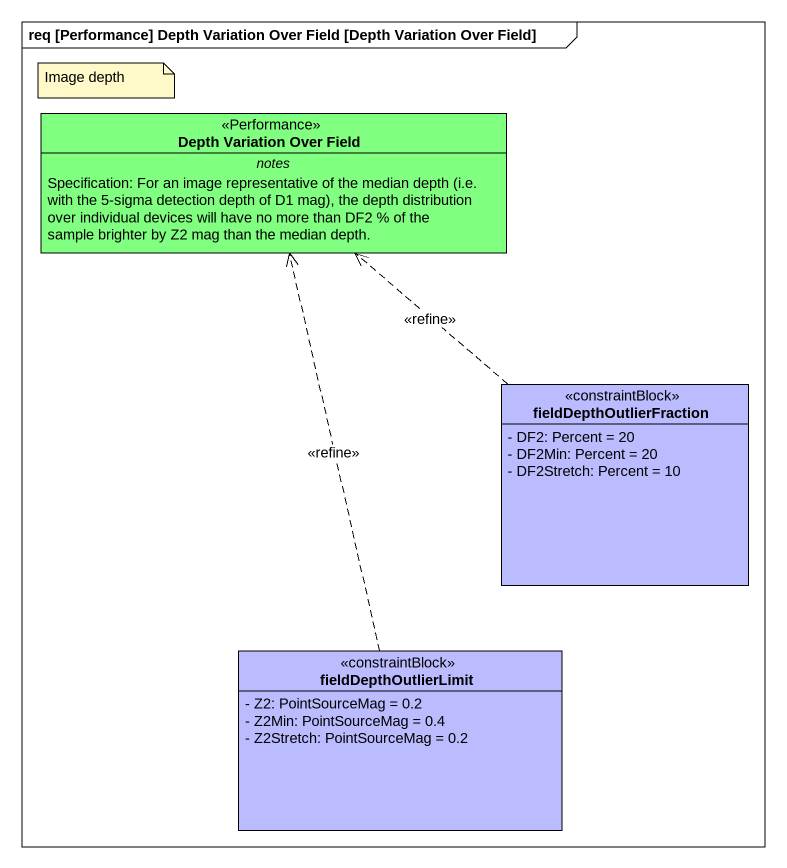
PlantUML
@startuml
mainframe req [Performance] Depth Variation Over Field [Depth Variation Over Field]
hide circle
hide empty members
skinparam classAttributeIconSize 0
class "Depth Variation Over Field" as Depth_Variation_Over_Field <<Performance>> #80FF80 {
  -- notes --
  {field} Specification: For an image representative of the median depth (i.e. with the 5-sigma detection depth of D1 mag), the depth distribution over individual devices will have no more than DF2 % of the sample brighter by Z2 mag than the median depth.
}
class fieldDepthOutlierFraction <<constraintBlock>> #BBBBFF {
  - DF2: Percent = 20
  - DF2Min: Percent = 20
  - DF2Stretch: Percent = 10
}
class fieldDepthOutlierLimit <<constraintBlock>> #BBBBFF {
  - Z2: PointSourceMag = 0.2
  - Z2Min: PointSourceMag = 0.4
  - Z2Stretch: PointSourceMag = 0.2
}
fieldDepthOutlierFraction .up.> Depth_Variation_Over_Field : <<refine>>
fieldDepthOutlierLimit .up.> Depth_Variation_Over_Field : <<refine>>
note as N1
  Image depth
end note
@enduml
